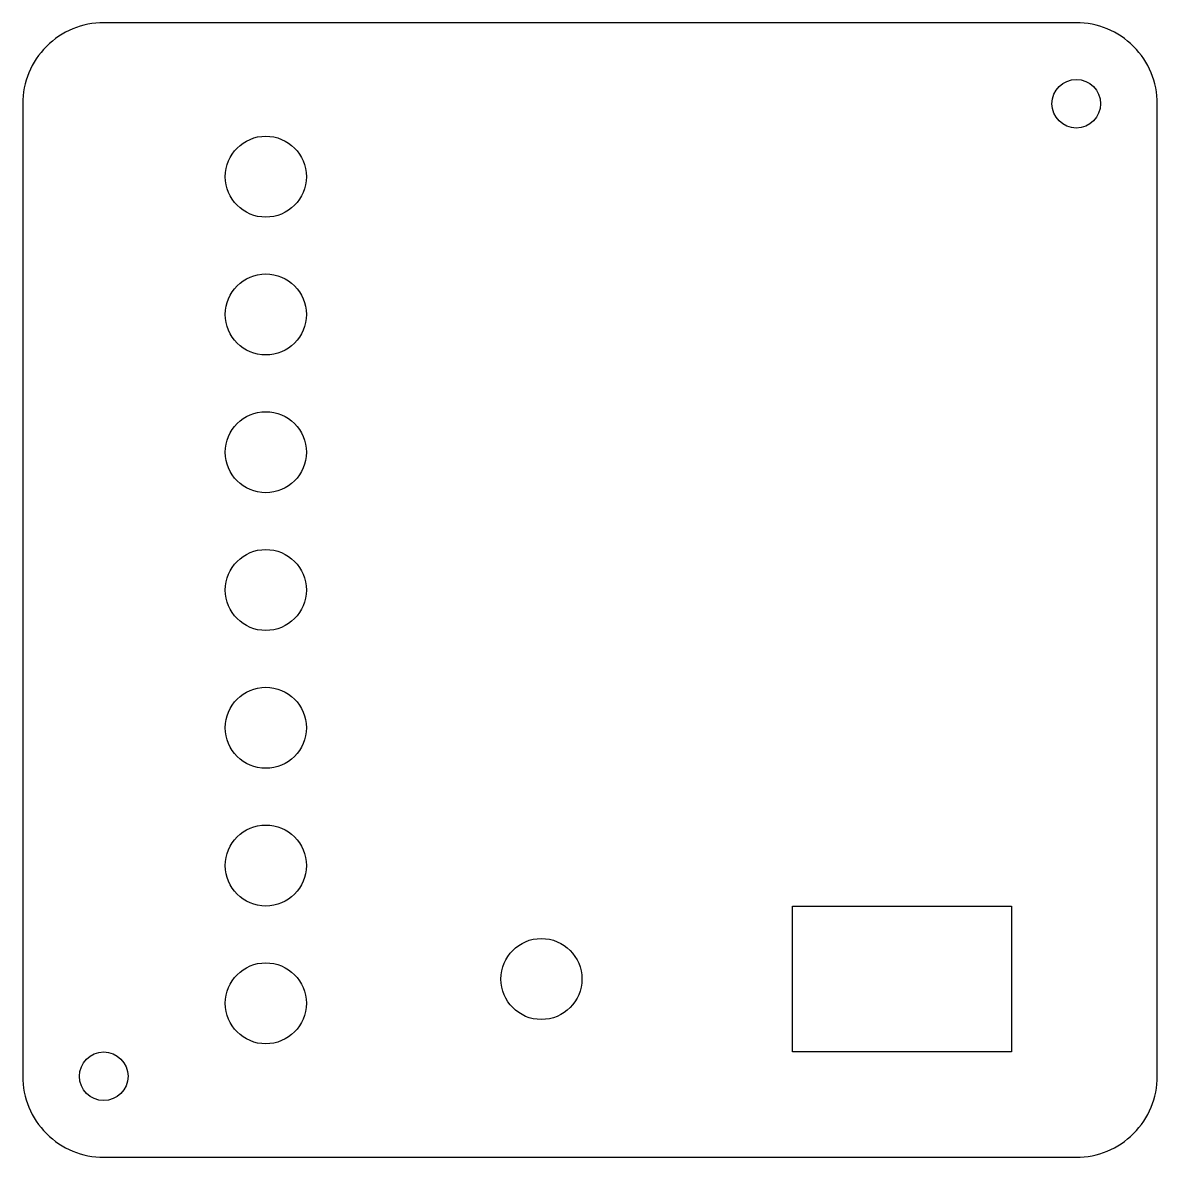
# Model space of a CAD drawing. Header units: millimetres. Extents: x 0 to 70, y 0 to 70.
import ezdxf

# ---------------------------------------------------------------- set-up
doc = ezdxf.new("R2010")
doc.units = ezdxf.units.MM

msp = doc.modelspace()

# ---------------------------------------------------------------- linework, layer by layer
msp.add_lwpolyline([(65, 0, 0.414214), (70, 5), (70, 65, 0.414214), (65, 70), (5, 70, 0.414214), (0, 65), (0, 5, 0.414214), (5, 0)], format="xyb", close=True)
msp.add_lwpolyline([(47.5, 6.5), (47.5, 15.5), (61, 15.5), (61, 6.5)], close=True)
for centre, radius in [((65, 65), 1.5), ((15, 60.5), 2.5), ((15, 52), 2.5), ((15, 43.5), 2.5), ((15, 35), 2.5), ((15, 26.5), 2.5), ((15, 18), 2.5), ((32, 11), 2.5), ((15, 9.5), 2.5), ((5, 5), 1.5)]:
    msp.add_circle(centre, radius)

doc.saveas('drawing.dxf')
